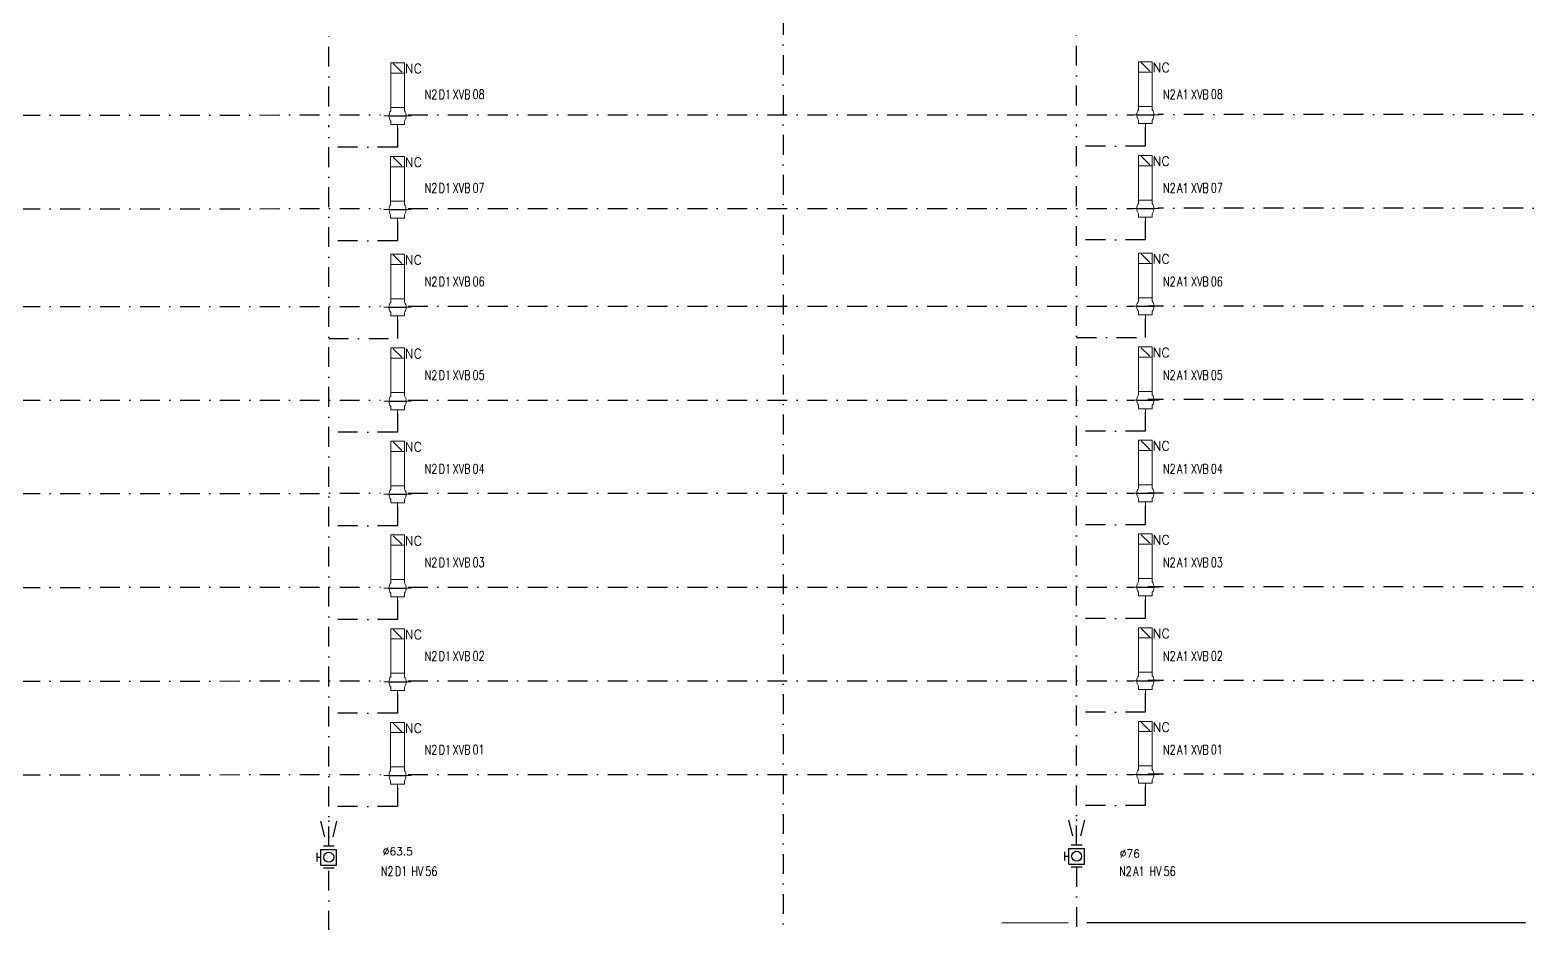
# Model space of a CAD drawing. Header units: inches. Extents: x 23035 to 25275, y 24242 to 25664.
# Drawn here: x 23498.1 to 23979.5, y 24595.2 to 24881.3 of the extents above; entities that cross this region are included whole.
import ezdxf
from ezdxf.enums import TextEntityAlignment as Align

# ---------------------------------------------------------------- set-up
doc = ezdxf.new("R2010")
doc.units = ezdxf.units.IN
doc.header["$MEASUREMENT"] = 0
doc.linetypes.add('DASHDOT', pattern=[25.4, 12.7, -6.35, 0, -6.35])
doc.linetypes.add('DASHDOT2', pattern=[12.7, 6.35, -3.175, 0, -3.175])
doc.layers.add('31 Equipment', color=7, linetype='Continuous', lineweight=9)
for name, color, linetype in [('FUTUR', 253, 'DASHDOT'), ('MATERIEL-DIVERS', 7, 'Continuous'), ('REPERES', 7, 'Continuous'), ('techn-data', 7, 'Continuous'), ('TEXTES', 7, 'Continuous'), ('TUYAUTERIE-NEP', 4, 'DASHDOT2'), ('TUYAUTERIE-VAPEUR INDUSTRIELLE', 231, 'Continuous'), ('VANNES', 7, 'Continuous')]:
    doc.layers.add(name, color=color, linetype=linetype)
doc.layers.get('REPERES').off()
doc.styles.add('ROMANS', font='ROMANS.SHX')

# ---------------------------------------------------------------- blocks, each defined once
blk = doc.blocks.new('APV-VLV-SSEAT-SW42-3')
at = {"layer": '31 Equipment', "ltscale": 38}
for p, q in [((1.25, 15.25), (-1.25, 12.75)), ((-2, 2.5), (-2, 1.5)), ((2, 2.5), (2, 1.5)), ((-2, -2.5), (-2, -1.5)), ((2, -2.5), (-2, -2.5)), ((-2, -2.5), (2, -2.5)), ((0, -2.5), (0, -5)), ((2, -2.5), (2, -1.5))]:
    blk.add_line(p, q, dxfattribs=at)
at = {"layer": '31 Equipment'}
for p, q in [((-4, 0), (-2.5, 0)), ((2.5, 0), (4, 0))]:
    blk.add_line(p, q, dxfattribs=at)
at = {"layer": '31 Equipment', "lineweight": 30}
blk.add_line((2.5, 0), (-2.5, 0), dxfattribs=at)
at = {"layer": '31 Equipment', "ltscale": 38}
for points in [[(-2, 12.5), (2, 12.5), (2, 15.5), (-2, 15.5)], [(-2, 2.5), (2, 2.5), (2, 12.5), (-2, 12.5)]]:
    blk.add_lwpolyline(points, close=True, dxfattribs=at)
for start, end in [(143.1301, 216.8699), (323.1301, 36.8699)]:
    blk.add_arc((0, 0), 2.5, start, end, dxfattribs=at)
blk = doc.blocks.new('CR')
at = {"color": 7}
for p, q in [((-2.5, 2.5), (2.5, 1.25)), ((2.5, 1.25), (2.5, 1.25)), ((2.5, -1.25), (-2.5, -2.5))]:
    blk.add_line(p, q, dxfattribs=at)
at = {"color": 7, "extrusion": (-1, 0, 0)}
blk.add_point((-2.5, 0), dxfattribs=at)
at = {"color": 7, "extrusion": (1, 0, 0)}
blk.add_point((2.5, 0), dxfattribs=at)
blk = doc.blocks.new('VALVBUTT A BRIDES')
at = {"layer": 'VANNES'}
for p, q in [((-3.5, -1.73), (-3.5, 1.74)), ((-2.5, 2.5), (-2.5, -2.5)), ((-2.5, 2.5), (2.5, 2.5)), ((-1.4, 3.77), (1.4, 3.77)), ((0, 3.77), (0, 2.5)), ((2.5, 2.5), (2.5, -2.5)), ((3.5, -1.73), (3.5, 1.74)), ((-2.5, -2.5), (2.5, -2.5))]:
    blk.add_line(p, q, dxfattribs=at)
blk.add_circle((0, 0), 1.6, dxfattribs=at)
blk = doc.blocks.new('REPNORM1')
at = {"layer": 'TEXTES', "style": 'ROMANS', "width": 0.75}
for tag, p in [('ZONE', (-9.75, -1.25)), ('SOUSZONE', (-5.25, -1.25)), ('ELEMENT', (-0.75, -1.25)), ('NUM', (5.59, -1.22))]:
    blk.add_attdef(tag, p, '', height=3, dxfattribs=at)
blk = doc.blocks.new('REPNORM')
at = {"layer": 'TEXTES', "style": 'ROMANS', "width": 0.75}
for tag, p in [('ZONE', (-9.75, -1.25)), ('SOUSZONE', (-5.25, -1.25)), ('ELEMENT', (0, -1.25)), ('NUM', (4.5, -1.25))]:
    blk.add_attdef(tag, p, '', height=3, dxfattribs=at)

msp = doc.modelspace()

# ---------------------------------------------------------------- linework, layer by layer
at = {"layer": 'FUTUR', "linetype": 'DASHDOT'}
for p, q in [((23615.88, 24849.78), (23615.88, 24843.78)), ((23855.58, 24850.1), (23855.58, 24844.1))]:
    msp.add_line(p, q, dxfattribs=at)
at = {"layer": 'TUYAUTERIE-NEP'}
for p, q in [((23739.56, 25167.65), (23739.56, 24478.69)), ((23593.88, 24856.78), (23593.88, 24880.78)), ((23833.58, 24857.1), (23833.58, 24881.1)), ((24091.87, 24854.18), (23859.58, 24854.18)), ((23379.8, 24853.91), (23610.48, 24854.07)), ((23593.88, 24619.76), (23593.88, 24850.78)), ((23615.88, 24849.78), (23615.88, 24843.78)), ((23619.28, 24854.07), (23851.87, 24854.07)), ((23833.58, 24620.08), (23833.58, 24851.1)), ((23855.58, 24850.1), (23855.58, 24844.1)), ((23615.88, 24843.78), (23593.88, 24843.78)), ((23855.58, 24844.1), (23833.58, 24844.1)), ((23379.8, 24823.91), (23610.48, 24824.06)), ((23619.28, 24824.06), (23851.87, 24824.06)), ((24091.87, 24824.18), (23859.58, 24824.18)), ((23615.88, 24819.78), (23615.88, 24813.78)), ((23855.58, 24820.1), (23855.58, 24814.1)), ((23615.88, 24813.78), (23593.88, 24813.78)), ((23855.58, 24814.1), (23833.58, 24814.1)), ((23379.8, 24792.59), (23610.48, 24792.75)), ((23619.28, 24792.75), (23851.87, 24792.75)), ((24091.87, 24792.85), (23856.42, 24792.85)), ((23615.88, 24788.46), (23615.88, 24782.46)), ((23855.58, 24788.78), (23855.58, 24782.78)), ((23593.88, 24782.46), (23615.88, 24782.46)), ((23833.58, 24782.78), (23855.58, 24782.78)), ((23379.8, 24762.56), (23610.48, 24762.71)), ((23619.28, 24762.71), (23851.87, 24762.71)), ((24091.87, 24762.85), (23856.42, 24762.85)), ((23615.88, 24758.46), (23615.88, 24752.46)), ((23855.58, 24758.78), (23855.58, 24752.78)), ((23615.88, 24752.46), (23593.88, 24752.46)), ((23855.58, 24752.78), (23833.58, 24752.78)), ((23379.8, 24732.69), (23610.48, 24732.85)), ((23619.28, 24732.85), (23851.87, 24732.85)), ((24091.87, 24732.85), (23856.42, 24732.85)), ((23615.88, 24728.46), (23615.88, 24722.46)), ((23855.58, 24728.78), (23855.58, 24722.78)), ((23615.88, 24722.46), (23593.88, 24722.46)), ((23855.58, 24722.78), (23833.58, 24722.78)), ((23379.8, 24702.61), (23610.48, 24702.8)), ((23619.28, 24702.8), (23851.87, 24702.8)), ((24091.87, 24702.85), (23856.42, 24702.85)), ((23615.88, 24698.46), (23615.88, 24692.46)), ((23855.58, 24698.78), (23855.58, 24692.78)), ((23615.88, 24692.46), (23593.88, 24692.46)), ((23855.58, 24692.78), (23833.58, 24692.78)), ((23379.8, 24672.58), (23610.48, 24672.75)), ((23619.28, 24672.75), (23851.87, 24672.75)), ((24091.87, 24672.85), (23856.42, 24672.85)), ((23615.88, 24668.46), (23615.88, 24662.46)), ((23615.88, 24668.46), (23615.88, 24662.46)), ((23855.58, 24668.78), (23855.58, 24662.78)), ((23855.58, 24668.78), (23855.58, 24662.78)), ((23615.88, 24662.46), (23593.88, 24662.46)), ((23855.58, 24662.78), (23833.58, 24662.78)), ((23379.8, 24642.58), (23610.48, 24642.74)), ((23619.28, 24642.74), (23851.87, 24642.74)), ((24091.87, 24642.85), (23856.42, 24642.85)), ((23615.88, 24638.46), (23615.88, 24632.46)), ((23855.58, 24638.78), (23855.58, 24632.78)), ((23855.58, 24632.78), (23833.58, 24632.78)), ((23615.88, 24632.46), (23593.88, 24632.46)), ((23593.88, 24362.35), (23593.88, 24612.76)), ((23833.58, 24613.08), (23833.58, 24378.69))]:
    msp.add_line(p, q, dxfattribs=at)
at = {"layer": 'TUYAUTERIE-VAPEUR INDUSTRIELLE'}
for p, q in [((23809.56, 24595.2), (23830.88, 24595.38)), ((23836.88, 24595.38), (23977.42, 24595.38))]:
    msp.add_line(p, q, dxfattribs=at)

# ---------------------------------------------------------------- block references
at = {"layer": 'FUTUR', "linetype": 'DASHDOT', "xscale": -1.100000000000362, "yscale": 1.099999999999909, "zscale": 1.1}
for p in [(23615.92, 24853.75), (23855.62, 24854.07)]:
    msp.add_blockref('APV-VLV-SSEAT-SW42-3', p, dxfattribs=at)
at = {"layer": 'MATERIEL-DIVERS', "rotation": 270}
for p in [(23833.58, 24625.58), (23593.88, 24625.26)]:
    msp.add_blockref('CR', p, dxfattribs=at)
at = {"layer": 'REPERES'}
for name, p, values in [('REPNORM1', (23634.36, 24860.41), {'ZONE': 'N2', 'SOUSZONE': 'D1', 'ELEMENT': 'XVB', 'NUM': '08'}), ('REPNORM1', (23870.99, 24860.41), {'ZONE': 'N2', 'SOUSZONE': 'A1', 'ELEMENT': 'XVB', 'NUM': '08'}), ('REPNORM1', (23634.36, 24830.41), {'ZONE': 'N2', 'SOUSZONE': 'D1', 'ELEMENT': 'XVB', 'NUM': '07'}), ('REPNORM1', (23870.99, 24830.41), {'ZONE': 'N2', 'SOUSZONE': 'A1', 'ELEMENT': 'XVB', 'NUM': '07'}), ('REPNORM1', (23634.36, 24800.41), {'ZONE': 'N2', 'SOUSZONE': 'D1', 'ELEMENT': 'XVB', 'NUM': '06'}), ('REPNORM1', (23870.99, 24800.41), {'ZONE': 'N2', 'SOUSZONE': 'A1', 'ELEMENT': 'XVB', 'NUM': '06'}), ('REPNORM1', (23634.36, 24770.45), {'ZONE': 'N2', 'SOUSZONE': 'D1', 'ELEMENT': 'XVB', 'NUM': '05'}), ('REPNORM1', (23870.99, 24770.45), {'ZONE': 'N2', 'SOUSZONE': 'A1', 'ELEMENT': 'XVB', 'NUM': '05'}), ('REPNORM1', (23634.36, 24740.45), {'ZONE': 'N2', 'SOUSZONE': 'D1', 'ELEMENT': 'XVB', 'NUM': '04'}), ('REPNORM1', (23870.99, 24740.45), {'ZONE': 'N2', 'SOUSZONE': 'A1', 'ELEMENT': 'XVB', 'NUM': '04'}), ('REPNORM1', (23634.36, 24710.45), {'ZONE': 'N2', 'SOUSZONE': 'D1', 'ELEMENT': 'XVB', 'NUM': '03'}), ('REPNORM1', (23870.99, 24710.45), {'ZONE': 'N2', 'SOUSZONE': 'A1', 'ELEMENT': 'XVB', 'NUM': '03'}), ('REPNORM1', (23634.36, 24680.45), {'ZONE': 'N2', 'SOUSZONE': 'D1', 'ELEMENT': 'XVB', 'NUM': '02'}), ('REPNORM1', (23870.99, 24680.45), {'ZONE': 'N2', 'SOUSZONE': 'A1', 'ELEMENT': 'XVB', 'NUM': '02'}), ('REPNORM1', (23634.36, 24650.45), {'ZONE': 'N2', 'SOUSZONE': 'D1', 'ELEMENT': 'XVB', 'NUM': '01'}), ('REPNORM1', (23870.99, 24650.45), {'ZONE': 'N2', 'SOUSZONE': 'A1', 'ELEMENT': 'XVB', 'NUM': '01'}), ('REPNORM', (23620.32, 24611.51), {'ZONE': 'N2', 'SOUSZONE': 'D1', 'ELEMENT': 'HV', 'NUM': '56'}), ('REPNORM', (23856.95, 24611.51), {'ZONE': 'N2', 'SOUSZONE': 'A1', 'ELEMENT': 'HV', 'NUM': '56'})]:
    msp.add_blockref(name, p, dxfattribs=at).add_auto_attribs(values)
at = {"layer": 'TUYAUTERIE-NEP', "xscale": -1.100000000000362, "yscale": 1.099999999999909, "zscale": 1.1}
for p in [(23615.91, 24823.74), (23855.61, 24824.06), (23615.92, 24732.53), (23855.62, 24732.85), (23615.92, 24702.48), (23855.62, 24702.8), (23615.92, 24672.43), (23855.62, 24672.75), (23615.91, 24642.42), (23855.61, 24642.74)]:
    msp.add_blockref('APV-VLV-SSEAT-SW42-3', p, dxfattribs=at)
at = {"layer": 'VANNES', "xscale": -1.100000000000362, "yscale": 1.099999999999909, "zscale": 1.1}
for p in [(23615.92, 24792.43), (23855.62, 24792.75), (23615.92, 24762.39), (23855.62, 24762.71)]:
    msp.add_blockref('APV-VLV-SSEAT-SW42-3', p, dxfattribs=at)
at = {"layer": 'VANNES', "rotation": 90}
for p in [(23593.88, 24616.26), (23833.58, 24616.58)]:
    msp.add_blockref('VALVBUTT A BRIDES', p, dxfattribs=at)

# ---------------------------------------------------------------- texts
at = {"layer": 'techn-data', "style": 'ROMANS'}
for s, p in [('%%C63.5', (23616, 24618.13)), ('%%C76', (23850.61, 24617.43))]:
    msp.add_text(s, height=2.5, dxfattribs=at).set_placement(p, align=Align.MIDDLE_CENTER)
at = {"layer": 'TEXTES', "style": 'ROMANS'}
for p in [(23618.23, 24867.44), (23857.93, 24867.76), (23618.23, 24837.43), (23857.93, 24837.76), (23618.23, 24806.12), (23857.93, 24806.44), (23618.23, 24776.08), (23857.93, 24776.41), (23618.23, 24746.22), (23857.93, 24746.54), (23857.93, 24716.45), (23618.23, 24716.13), (23618.23, 24686.11), (23857.93, 24686.43), (23618.23, 24656.11), (23857.93, 24656.43)]:
    msp.add_text('NC', height=3, dxfattribs=at).set_placement(p)

doc.saveas('drawing.dxf')
